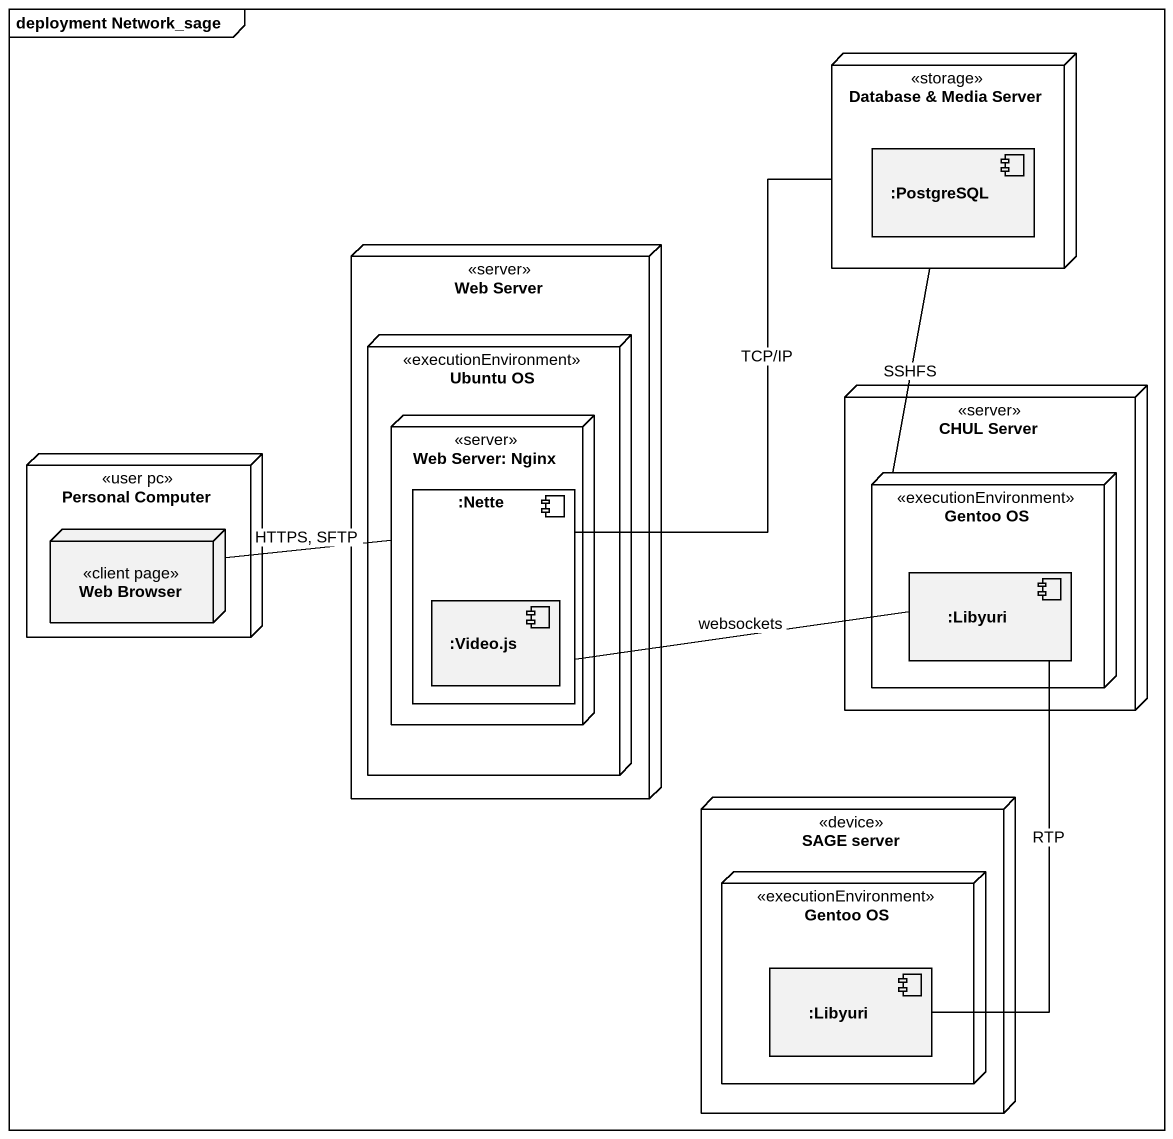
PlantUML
@startuml
mainframe deployment Network_sage
node "Database & Media Server" as Database_Media_Server <<storage>> {
  component ":PostgreSQL" as PostgreSQL
}
node "Web Server" as Web_Server <<server>> {
  node "Ubuntu OS" as Ubuntu_OS <<executionEnvironment>> {
    node "Web Server: Nginx" as Web_Server_Nginx <<server>> {
      component ":Nette" as Nette {
        component ":Video.js" as Video_js
      }
    }
  }
}
node "CHUL Server" as CHUL_Server <<server>> {
  node "Gentoo OS" as Gentoo_OS <<executionEnvironment>> {
    component ":Libyuri" as Libyuri
  }
}
node "Personal Computer" as Personal_Computer <<user pc>> {
  node "Web Browser" as Web_Browser <<client page>>
}
node "SAGE server" as SAGE_server <<device>> {
  node "Gentoo OS" as Gentoo_OS_2 <<executionEnvironment>> {
    component ":Libyuri" as Libyuri_2
  }
}
Web_Browser -right- Web_Server_Nginx : HTTPS, SFTP
Nette -up- Database_Media_Server : TCP/IP
Nette -right- Libyuri : websockets
Gentoo_OS -up- Database_Media_Server : SSHFS
Libyuri -- Libyuri_2 : RTP
@enduml
